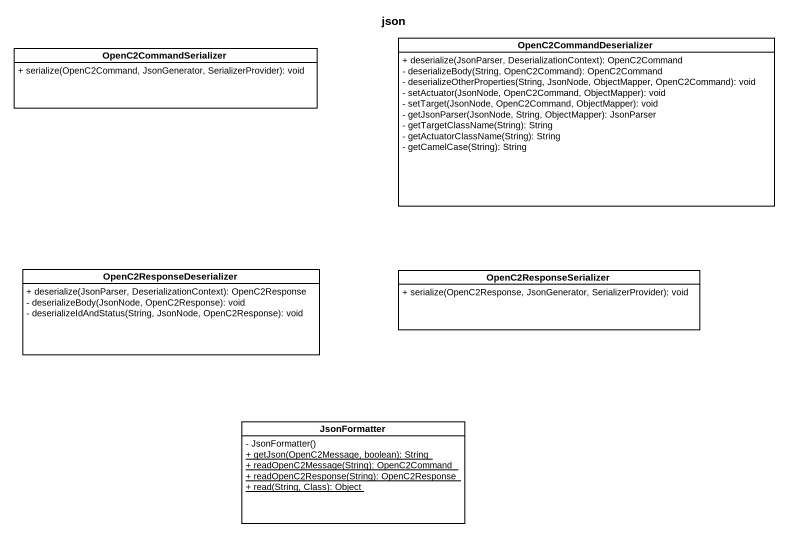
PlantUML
@startuml
title json
hide circle
hide empty members
skinparam classAttributeIconSize 0
class OpenC2CommandSerializer {
  + serialize(OpenC2Command, JsonGenerator, SerializerProvider): void
}
class OpenC2CommandDeserializer {
  + deserialize(JsonParser, DeserializationContext): OpenC2Command
  - deserializeBody(String, OpenC2Command): OpenC2Command
  - deserializeOtherProperties(String, JsonNode, ObjectMapper, OpenC2Command): void
  - setActuator(JsonNode, OpenC2Command, ObjectMapper): void
  - setTarget(JsonNode, OpenC2Command, ObjectMapper): void
  - getJsonParser(JsonNode, String, ObjectMapper): JsonParser
  - getTargetClassName(String): String
  - getActuatorClassName(String): String
  - getCamelCase(String): String
}
class OpenC2ResponseDeserializer {
  + deserialize(JsonParser, DeserializationContext): OpenC2Response
  - deserializeBody(JsonNode, OpenC2Response): void
  - deserializeIdAndStatus(String, JsonNode, OpenC2Response): void
}
class OpenC2ResponseSerializer {
  + serialize(OpenC2Response, JsonGenerator, SerializerProvider): void
}
class JsonFormatter {
  - JsonFormatter()
  {static} + getJson(OpenC2Message, boolean): String
  {static} + readOpenC2Message(String): OpenC2Command
  {static} + readOpenC2Response(String): OpenC2Response
  {static} + read(String, Class): Object
}
@enduml
